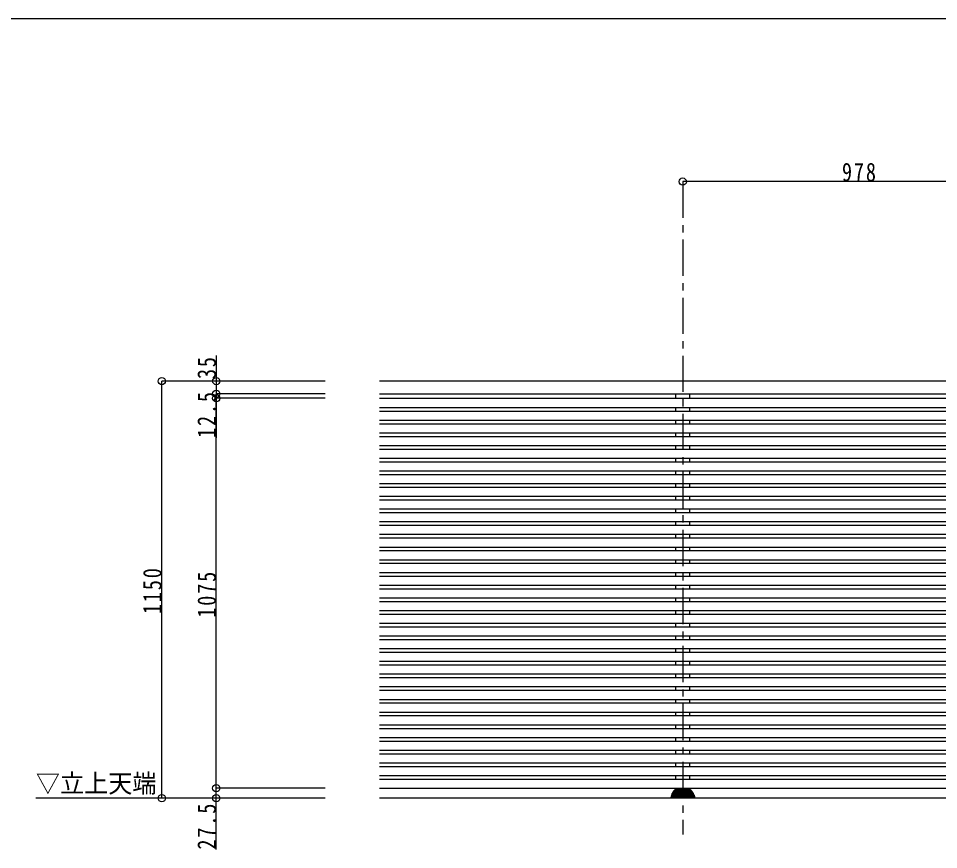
# Model space of a CAD drawing. Units: millimetres at full size, sheet at 1:5, with parts at other scales. Extents: x -1050 to 1050, y -742 to 742.
# Drawn here: x -339 to 295, y 110 to 682 of the extents above; entities that cross this region are included whole.
import ezdxf
from ezdxf.enums import TextEntityAlignment as Align

# ---------------------------------------------------------------- set-up
doc = ezdxf.new("R2010")
doc.units = ezdxf.units.MM
doc.header["$LTSCALE"] = 5
doc.linetypes.add('CHAIN1', pattern=[8, 5, -1, 1, -1])
doc.layers.add('1-5_図枠1_1', color=7, linetype='Continuous')
doc.layers.add('1-6_姿図', color=7, linetype='Continuous')
doc.styles.add('ＭＳ ゴシック', font='')
doc.styles.get('ＭＳ ゴシック').set_extended_font_data('MS Gothic')

# ---------------------------------------------------------------- blocks, each defined once
blk = doc.blocks.new('dimension_origin')
at = {"color": 0, "linetype": 'Continuous', "lineweight": -2}
blk.add_circle((0, 0), 1.25, dxfattribs=at)

msp = doc.modelspace()

# ---------------------------------------------------------------- linework, layer by layer
at = {"layer": '1-5_図枠1_1'}
msp.add_line((-990, 682.5), (703.535, 682.5), dxfattribs=at)
at = {"layer": '1-6_姿図', "linetype": 'CHAIN1'}
msp.add_line((119, 570), (119, 120), dxfattribs=at)
at = {"layer": '1-6_姿図'}
for p, q in [((363.5, 570), (119, 570)), ((-202.5, 450.15), (-202.5, 423.75)), ((-127.5, 432.5), (-240, 432.5)), ((-240, 145), (-240, 432.5)), ((872.5, 432.5), (-90, 432.5)), ((-127.5, 423.75), (-202.5, 423.75)), ((-202.5, 423.75), (-202.5, 393.292)), ((-127.5, 420.625), (-202.5, 420.625)), ((-202.5, 151.875), (-202.5, 420.625)), ((-90, 423.75), (872.5, 423.75)), ((-90, 420.625), (872.5, 420.625)), ((114.25, 420.625), (114.25, 423.75)), ((123.75, 423.75), (123.75, 420.625)), ((-90, 414.375), (872.5, 414.375)), ((114.25, 411.875), (114.25, 414.375)), ((123.75, 414.375), (123.75, 411.875)), ((-90, 411.875), (872.5, 411.875)), ((-90, 405.625), (872.5, 405.625)), ((-90, 403.125), (872.5, 403.125)), ((114.25, 403.125), (114.25, 405.625)), ((123.75, 405.625), (123.75, 403.125)), ((-90, 396.875), (872.5, 396.875)), ((-90, 394.375), (872.5, 394.375)), ((114.25, 394.375), (114.25, 396.875)), ((123.75, 396.875), (123.75, 394.375)), ((-90, 388.125), (872.5, 388.125)), ((114.25, 385.625), (114.25, 388.125)), ((123.75, 388.125), (123.75, 385.625)), ((-90, 385.625), (872.5, 385.625)), ((-90, 379.375), (872.5, 379.375)), ((-90, 376.875), (872.5, 376.875)), ((114.25, 376.875), (114.25, 379.375)), ((123.75, 379.375), (123.75, 376.875)), ((-90, 370.625), (872.5, 370.625)), ((-90, 368.125), (872.5, 368.125)), ((114.25, 368.125), (114.25, 370.625)), ((123.75, 370.625), (123.75, 368.125)), ((-90, 361.875), (872.5, 361.875)), ((114.25, 359.375), (114.25, 361.875)), ((123.75, 361.875), (123.75, 359.375)), ((-90, 359.375), (872.5, 359.375)), ((-90, 353.125), (872.5, 353.125)), ((-90, 350.625), (872.5, 350.625)), ((114.25, 350.625), (114.25, 353.125)), ((123.75, 353.125), (123.75, 350.625)), ((-90, 344.375), (872.5, 344.375)), ((114.25, 341.875), (114.25, 344.375)), ((123.75, 344.375), (123.75, 341.875)), ((-90, 341.875), (872.5, 341.875)), ((-90, 335.625), (872.5, 335.625)), ((-90, 333.125), (872.5, 333.125)), ((114.25, 333.125), (114.25, 335.625)), ((123.75, 335.625), (123.75, 333.125)), ((-90, 326.875), (872.5, 326.875)), ((-90, 324.375), (872.5, 324.375)), ((114.25, 324.375), (114.25, 326.875)), ((123.75, 326.875), (123.75, 324.375)), ((-90, 318.125), (872.5, 318.125)), ((114.25, 315.625), (114.25, 318.125)), ((123.75, 318.125), (123.75, 315.625)), ((-90, 315.625), (872.5, 315.625)), ((-90, 309.375), (872.5, 309.375)), ((-90, 306.875), (872.5, 306.875)), ((114.25, 306.875), (114.25, 309.375)), ((123.75, 309.375), (123.75, 306.875)), ((-90, 300.625), (872.5, 300.625)), ((-90, 298.125), (872.5, 298.125)), ((114.25, 298.125), (114.25, 300.625)), ((123.75, 300.625), (123.75, 298.125)), ((-90, 291.875), (872.5, 291.875)), ((114.25, 289.375), (114.25, 291.875)), ((123.75, 291.875), (123.75, 289.375)), ((-90, 289.375), (872.5, 289.375)), ((-90, 283.125), (872.5, 283.125)), ((-90, 280.625), (872.5, 280.625)), ((114.25, 280.625), (114.25, 283.125)), ((123.75, 283.125), (123.75, 280.625)), ((-90, 274.375), (872.5, 274.375)), ((114.25, 271.875), (114.25, 274.375)), ((123.75, 274.375), (123.75, 271.875)), ((-90, 271.875), (872.5, 271.875)), ((-90, 265.625), (872.5, 265.625)), ((-90, 263.125), (872.5, 263.125)), ((114.25, 263.125), (114.25, 265.625)), ((123.75, 265.625), (123.75, 263.125)), ((-90, 256.875), (872.5, 256.875)), ((-90, 254.375), (872.5, 254.375)), ((114.25, 254.375), (114.25, 256.875)), ((123.75, 256.875), (123.75, 254.375)), ((-90, 248.125), (872.5, 248.125)), ((114.25, 245.625), (114.25, 248.125)), ((123.75, 248.125), (123.75, 245.625)), ((-90, 245.625), (872.5, 245.625)), ((-90, 239.375), (872.5, 239.375)), ((-90, 236.875), (872.5, 236.875)), ((114.25, 236.875), (114.25, 239.375)), ((123.75, 239.375), (123.75, 236.875)), ((-90, 230.625), (872.5, 230.625)), ((114.25, 228.125), (114.25, 230.625)), ((123.75, 230.625), (123.75, 228.125)), ((-90, 228.125), (872.5, 228.125)), ((-90, 221.875), (872.5, 221.875)), ((-90, 219.375), (872.5, 219.375)), ((114.25, 219.375), (114.25, 221.875)), ((123.75, 221.875), (123.75, 219.375)), ((-90, 213.125), (872.5, 213.125)), ((-90, 210.625), (872.5, 210.625)), ((114.25, 210.625), (114.25, 213.125)), ((123.75, 213.125), (123.75, 210.625)), ((-90, 204.375), (872.5, 204.375)), ((114.25, 201.875), (114.25, 204.375)), ((123.75, 204.375), (123.75, 201.875)), ((-90, 201.875), (872.5, 201.875)), ((-90, 195.625), (872.5, 195.625)), ((-90, 193.125), (872.5, 193.125)), ((114.25, 193.125), (114.25, 195.625)), ((123.75, 195.625), (123.75, 193.125)), ((-90, 186.875), (872.5, 186.875)), ((-90, 184.375), (872.5, 184.375)), ((114.25, 184.375), (114.25, 186.875)), ((123.75, 186.875), (123.75, 184.375)), ((-90, 178.125), (872.5, 178.125)), ((114.25, 175.625), (114.25, 178.125)), ((123.75, 178.125), (123.75, 175.625)), ((-90, 175.625), (872.5, 175.625)), ((-90, 169.375), (872.5, 169.375)), ((-90, 166.875), (872.5, 166.875)), ((114.25, 166.875), (114.25, 169.375)), ((123.75, 169.375), (123.75, 166.875)), ((-90, 160.625), (872.5, 160.625)), ((114.25, 158.125), (114.25, 160.625)), ((123.75, 160.625), (123.75, 158.125)), ((-90, 158.125), (872.5, 158.125)), ((-127.5, 151.875), (-202.5, 151.875)), ((-202.5, 109.549), (-202.5, 151.875)), ((-90, 151.875), (872.5, 151.875)), ((110.941, 146.311), (110.941, 145.8)), ((111.187, 147.014), (111.187, 146.599)), ((111.187, 146.6), (119, 146.6)), ((111.505, 147.76), (111.505, 147.407)), ((111.505, 147.407), (119, 147.407)), ((111.908, 148.524), (111.908, 148.2)), ((111.908, 148.2), (119, 148.2)), ((112.36, 149.001), (119, 149.001)), ((112.424, 149.302), (112.424, 149.001)), ((112.882, 149.8), (119, 149.8)), ((113.073, 150.1), (113.073, 149.8)), ((113.527, 150.6), (119, 150.6)), ((113.75, 150.75), (113.75, 150.6)), ((114.25, 151.25), (114.25, 151.875)), ((114.25, 151.25), (119, 151.25)), ((123.75, 151.25), (119, 151.25)), ((124.473, 150.6), (119, 150.6)), ((125.118, 149.8), (119, 149.8)), ((125.64, 149.001), (119, 149.001)), ((126.092, 148.2), (119, 148.2)), ((126.495, 147.407), (119, 147.407)), ((126.813, 146.6), (119, 146.6)), ((123.75, 151.875), (123.75, 151.25)), ((124.25, 150.75), (124.25, 150.6)), ((124.927, 150.1), (124.927, 149.8)), ((125.576, 149.302), (125.576, 149.001)), ((126.092, 148.524), (126.092, 148.2)), ((126.495, 147.76), (126.495, 147.407)), ((126.813, 147.014), (126.813, 146.599)), ((127.059, 146.311), (127.059, 145.8)), ((-127.5, 145), (-326.963, 145)), ((877.5, 145), (-90, 145)), ((110.75, 145.482), (110.75, 145)), ((110.941, 145.8), (119, 145.8)), ((127.059, 145.8), (119, 145.8)), ((127.25, 145.482), (127.25, 145))]:
    msp.add_line(p, q, dxfattribs=at)
for centre, radius, start, end in [((111.244, 146.303), 0.303, 100.92102, 178.46143), ((111.556, 147.04), 0.37, 97.87545, 184.11221), ((111.92, 147.785), 0.415, 91.62275, 183.49063), ((112.373, 148.536), 0.466, 91.64474, 181.439), ((112.912, 149.312), 0.488, 86.57068, 181.25523), ((113.584, 150.089), 0.512, 86.56134, 178.79631), ((114.25, 150.75), 0.5, 90, 180), ((123.75, 150.75), 0.5, 0, 90), ((124.416, 150.089), 0.512, 1.20369, 93.43866), ((125.088, 149.312), 0.488, 358.74477, 93.42932), ((125.627, 148.536), 0.466, 358.561, 88.35526), ((126.08, 147.785), 0.415, 356.50937, 88.37725), ((126.444, 147.04), 0.37, 355.88779, 82.12455), ((126.756, 146.303), 0.303, 1.53857, 79.07898), ((111.114, 145.48), 0.364, 118.33625, 179.71056), ((126.886, 145.48), 0.364, 0.28944, 61.66375)]:
    msp.add_arc(centre, radius, start, end, dxfattribs=at)

# ---------------------------------------------------------------- block references
at = {"layer": '1-6_姿図', "xscale": 2, "yscale": 2}
for p, rotation in [((119, 570), 180), ((-240, 432.5), 90), ((-202.5, 432.5), 90), ((-202.5, 423.75), 90), ((-202.5, 423.75), 270), ((-202.5, 420.625), 90), ((-202.5, 420.625), 270), ((-202.5, 151.875), 90), ((-202.5, 151.875), 270), ((-240, 145), 270), ((-202.5, 145), 270)]:
    msp.add_blockref('dimension_origin', p, dxfattribs=dict(at, rotation=rotation))

# ---------------------------------------------------------------- texts
at = {"layer": '1-6_姿図', "style": 'ＭＳ ゴシック', "width": 0.95}
msp.add_text('▽立上天端', height=12.83, dxfattribs=at).set_placement((-326.851, 145), align=Align.BOTTOM_LEFT)
at = {"layer": '1-6_姿図', "insert": (228.75, 570), "char_height": 12.83, "attachment_point": 7, "style": 'ＭＳ ゴシック'}
msp.add_mtext('\\T1.18;\\W0.8;978', dxfattribs=at)
at = {"layer": '1-6_姿図', "char_height": 12.83, "attachment_point": 7, "rotation": 90, "style": 'ＭＳ ゴシック'}
for s, insert in [('\\T1.17;\\W0.8;35', (-202.5, 433.9)), ('\\T1.18;\\W0.8;12.5', (-202.5, 393.292)), ('\\T1.18;\\W0.8;1150', (-240, 271.875)), ('\\T1.18;\\W0.8;1075', (-202.5, 269.375)), ('\\T1.18;\\W0.8;27.5', (-202.5, 109.549))]:
    msp.add_mtext(s, dxfattribs=dict(at, insert=insert))

doc.saveas('drawing.dxf')
